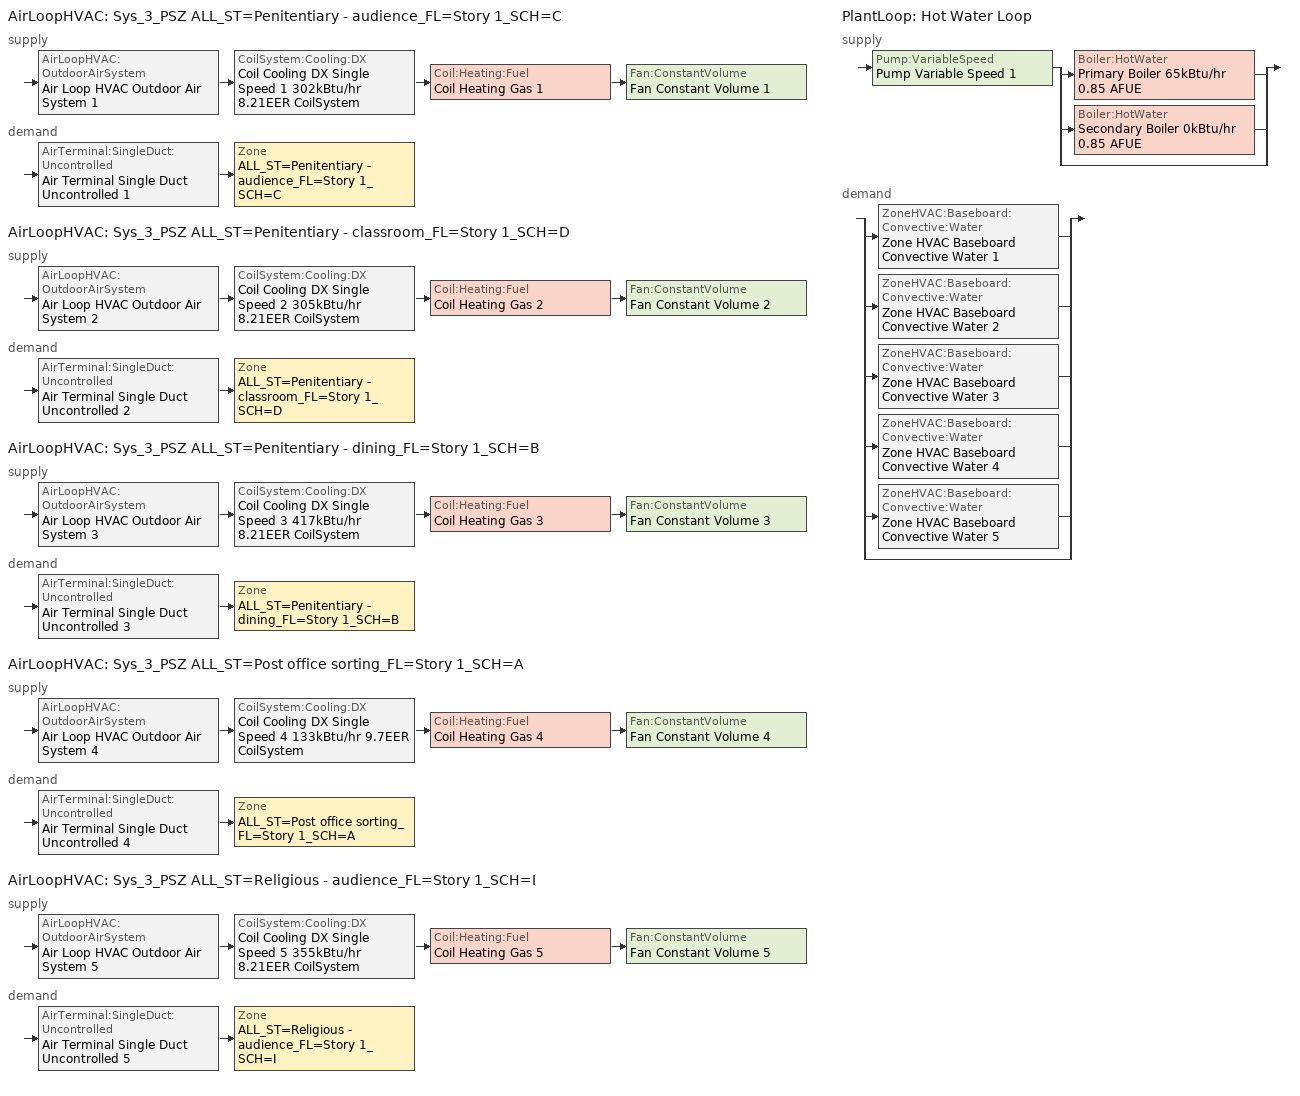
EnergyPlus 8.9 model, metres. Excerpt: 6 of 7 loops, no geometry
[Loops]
AirLoopHVAC 'Sys_3_PSZ ALL_ST=Penitentiary - audience_FL=Story 1_SCH=C'
 supply: AirLoopHVAC:OutdoorAirSystem 'Air Loop HVAC Outdoor Air System 1' > CoilSystem:Cooling:DX 'Coil Cooling DX Single Speed 1 302kBtu/hr 8.21EER CoilSystem' > Coil:Heating:Fuel 'Coil Heating Gas 1' > Fan:ConstantVolume 'Fan Constant Volume 1'
 demand: AirTerminal:SingleDuct:Uncontrolled 'Air Terminal Single Duct Uncontrolled 1' > Zone 'ALL_ST=Penitentiary - audience_FL=Story 1_SCH=C'
AirLoopHVAC 'Sys_3_PSZ ALL_ST=Penitentiary - classroom_FL=Story 1_SCH=D'
 supply: AirLoopHVAC:OutdoorAirSystem 'Air Loop HVAC Outdoor Air System 2' > CoilSystem:Cooling:DX 'Coil Cooling DX Single Speed 2 305kBtu/hr 8.21EER CoilSystem' > Coil:Heating:Fuel 'Coil Heating Gas 2' > Fan:ConstantVolume 'Fan Constant Volume 2'
 demand: AirTerminal:SingleDuct:Uncontrolled 'Air Terminal Single Duct Uncontrolled 2' > Zone 'ALL_ST=Penitentiary - classroom_FL=Story 1_SCH=D'
AirLoopHVAC 'Sys_3_PSZ ALL_ST=Penitentiary - dining_FL=Story 1_SCH=B'
 supply: AirLoopHVAC:OutdoorAirSystem 'Air Loop HVAC Outdoor Air System 3' > CoilSystem:Cooling:DX 'Coil Cooling DX Single Speed 3 417kBtu/hr 8.21EER CoilSystem' > Coil:Heating:Fuel 'Coil Heating Gas 3' > Fan:ConstantVolume 'Fan Constant Volume 3'
 demand: AirTerminal:SingleDuct:Uncontrolled 'Air Terminal Single Duct Uncontrolled 3' > Zone 'ALL_ST=Penitentiary - dining_FL=Story 1_SCH=B'
AirLoopHVAC 'Sys_3_PSZ ALL_ST=Post office sorting_FL=Story 1_SCH=A'
 supply: AirLoopHVAC:OutdoorAirSystem 'Air Loop HVAC Outdoor Air System 4' > CoilSystem:Cooling:DX 'Coil Cooling DX Single Speed 4 133kBtu/hr 9.7EER CoilSystem' > Coil:Heating:Fuel 'Coil Heating Gas 4' > Fan:ConstantVolume 'Fan Constant Volume 4'
 demand: AirTerminal:SingleDuct:Uncontrolled 'Air Terminal Single Duct Uncontrolled 4' > Zone 'ALL_ST=Post office sorting_FL=Story 1_SCH=A'
AirLoopHVAC 'Sys_3_PSZ ALL_ST=Religious - audience_FL=Story 1_SCH=I'
 supply: AirLoopHVAC:OutdoorAirSystem 'Air Loop HVAC Outdoor Air System 5' > CoilSystem:Cooling:DX 'Coil Cooling DX Single Speed 5 355kBtu/hr 8.21EER CoilSystem' > Coil:Heating:Fuel 'Coil Heating Gas 5' > Fan:ConstantVolume 'Fan Constant Volume 5'
 demand: AirTerminal:SingleDuct:Uncontrolled 'Air Terminal Single Duct Uncontrolled 5' > Zone 'ALL_ST=Religious - audience_FL=Story 1_SCH=I'
PlantLoop 'Hot Water Loop'
 supply: Pump:VariableSpeed 'Pump Variable Speed 1' > split
  | Boiler:HotWater 'Primary Boiler 65kBtu/hr 0.85 AFUE'
  | Boiler:HotWater 'Secondary Boiler 0kBtu/hr 0.85 AFUE'
  | bypass
 demand: split
  | ZoneHVAC:Baseboard:Convective:Water 'Zone HVAC Baseboard Convective Water 1'
  | ZoneHVAC:Baseboard:Convective:Water 'Zone HVAC Baseboard Convective Water 2'
  | ZoneHVAC:Baseboard:Convective:Water 'Zone HVAC Baseboard Convective Water 3'
  | ZoneHVAC:Baseboard:Convective:Water 'Zone HVAC Baseboard Convective Water 4'
  | ZoneHVAC:Baseboard:Convective:Water 'Zone HVAC Baseboard Convective Water 5'
  | bypass
[ZoneControl:Thermostat] Control Object Type 1=ThermostatSetpoint:DualSetpoint
Name | Zone or ZoneList | Control Type Schedule | Control Name 1
ALL_ST=Penitentiary - audience_FL=Story 1_SCH=C Thermostat | ALL_ST=Penitentiary - audience_FL=Story 1_SCH=C | ALL_ST=Penitentiary - audience_FL=Story 1_SCH=C Thermostat Schedule | Space Function Penitentiary - audience Thermostat 3
ALL_ST=Penitentiary - classroom_FL=Story 1_SCH=D Thermostat | ALL_ST=Penitentiary - classroom_FL=Story 1_SCH=D | ALL_ST=Penitentiary - classroom_FL=Story 1_SCH=D Thermostat Schedule | Space Function Penitentiary - classroom Thermostat 3
ALL_ST=Penitentiary - dining_FL=Story 1_SCH=B Thermostat | ALL_ST=Penitentiary - dining_FL=Story 1_SCH=B | ALL_ST=Penitentiary - dining_FL=Story 1_SCH=B Thermostat Schedule | Space Function Penitentiary - dining Thermostat 3
ALL_ST=Post office sorting_FL=Story 1_SCH=A Thermostat | ALL_ST=Post office sorting_FL=Story 1_SCH=A | ALL_ST=Post office sorting_FL=Story 1_SCH=A Thermostat Schedule | Space Function Post office sorting Thermostat 3
ALL_ST=Religious - audience_FL=Story 1_SCH=I Thermostat | ALL_ST=Religious - audience_FL=Story 1_SCH=I | ALL_ST=Religious - audience_FL=Story 1_SCH=I Thermostat Schedule | Space Function Religious - audience Thermostat 3
[ThermostatSetpoint:DualSetpoint]
Name | Heating Setpoint Temperature Schedule | Cooling Setpoint Temperature Schedule
Space Function Penitentiary - audience Thermostat 3 | NECB-C-Thermostat Setpoint-Heating | NECB-C-Thermostat Setpoint-Cooling
Space Function Penitentiary - classroom Thermostat 3 | NECB-D-Thermostat Setpoint-Heating | NECB-D-Thermostat Setpoint-Cooling
Space Function Penitentiary - dining Thermostat 3 | NECB-B-Thermostat Setpoint-Heating | NECB-B-Thermostat Setpoint-Cooling
Space Function Post office sorting Thermostat 3 | NECB-A-Thermostat Setpoint-Heating | NECB-A-Thermostat Setpoint-Cooling
Space Function Religious - audience Thermostat 3 | NECB-I-Thermostat Setpoint-Heating | NECB-I-Thermostat Setpoint-Cooling
[AirTerminal:SingleDuct:Uncontrolled] Availability Schedule=Always On Discrete; Maximum Air Flow Rate {m3/s}=AutoSize
Air Terminal Single Duct Uncontrolled 1; Air Terminal Single Duct Uncontrolled 2; Air Terminal Single Duct Uncontrolled 3; Air Terminal Single Duct Uncontrolled 4; Air Terminal Single Duct Uncontrolled 5
[ZoneHVAC:Baseboard:Convective:Water] Availability Schedule=Always On Discrete; Heating Design Capacity Method=HeatingDesignCapacity; Heating Design Capacity {W}=Autosize; Heating Design Capacity Per Floor Area {W/m2}=0; Fraction of Autosized Heating Design Capacity=0.8; U-Factor Times Area Value {W/K}=Autosize; Maximum Water Flow Rate {m3/s}=Autosize; Convergence Tolerance=0.001
Zone HVAC Baseboard Convective Water 1; Zone HVAC Baseboard Convective Water 2; Zone HVAC Baseboard Convective Water 3; Zone HVAC Baseboard Convective Water 4; Zone HVAC Baseboard Convective Water 5
[Zone equipment]
ALL_ST=Penitentiary - audience_FL=Story 1_SCH=C: Air Terminal Single Duct Uncontrolled 1, Zone HVAC Baseboard Convective Water 1
ALL_ST=Penitentiary - classroom_FL=Story 1_SCH=D: Air Terminal Single Duct Uncontrolled 2, Zone HVAC Baseboard Convective Water 2
ALL_ST=Penitentiary - dining_FL=Story 1_SCH=B: Air Terminal Single Duct Uncontrolled 3, Zone HVAC Baseboard Convective Water 3
ALL_ST=Post office sorting_FL=Story 1_SCH=A: Air Terminal Single Duct Uncontrolled 4, Zone HVAC Baseboard Convective Water 4
ALL_ST=Religious - audience_FL=Story 1_SCH=I: Air Terminal Single Duct Uncontrolled 5, Zone HVAC Baseboard Convective Water 5
[Sizing:Zone] Zone Cooling Design Supply Air Temperature Input Method=SupplyAirTemperature; Zone Cooling Design Supply Air Temperature {C}=13; Zone Cooling Design Supply Air Temperature Difference {deltaC}=11.11; Zone Heating Design Supply Air Temperature Input Method=SupplyAirTemperature; Zone Heating Design Supply Air Temperature {C}=43; Zone Heating Design Supply Air Temperature Difference {deltaC}=11.11; Zone Cooling Design Supply Air Humidity Ratio {kgWater/kgDryAir}=0.0085; Zone Heating Design Supply Air Humidity Ratio {kgWater/kgDryAir}=0.008; Zone Heating Sizing Factor=1.3; Zone Cooling Sizing Factor=1.1; Cooling Design Air Flow Method=DesignDay; Cooling Design Air Flow Rate {m3/s}=0; Cooling Minimum Air Flow per Zone Floor Area {m3/s-m2}=0.000762; Cooling Minimum Air Flow {m3/s}=0; Cooling Minimum Air Flow Fraction=0; Heating Design Air Flow Method=DesignDay; Heating Design Air Flow Rate {m3/s}=0; Heating Maximum Air Flow per Zone Floor Area {m3/s-m2}=0.002032; Heating Maximum Air Flow {m3/s}=0.141576; Heating Maximum Air Flow Fraction=0.3; Account for Dedicated Outdoor Air System=No
Name | Design Specification Outdoor Air Object | Design Specification Zone Air Distribution Object
ALL_ST=Penitentiary - audience_FL=Story 1_SCH=C | Space Function Penitentiary - audience Ventilation | ALL_ST=Penitentiary - audience_FL=Story 1_SCH=C Design Spec Zone Air Dist
ALL_ST=Penitentiary - classroom_FL=Story 1_SCH=D | Space Function Penitentiary - classroom Ventilation | ALL_ST=Penitentiary - classroom_FL=Story 1_SCH=D Design Spec Zone Air Dist
ALL_ST=Penitentiary - dining_FL=Story 1_SCH=B | Space Function Penitentiary - dining Ventilation | ALL_ST=Penitentiary - dining_FL=Story 1_SCH=B Design Spec Zone Air Dist
ALL_ST=Post office sorting_FL=Story 1_SCH=A | Space Function Post office sorting Ventilation | ALL_ST=Post office sorting_FL=Story 1_SCH=A Design Spec Zone Air Dist
ALL_ST=Religious - audience_FL=Story 1_SCH=I | Space Function Religious - audience Ventilation | ALL_ST=Religious - audience_FL=Story 1_SCH=I Design Spec Zone Air Dist
[DesignSpecification:ZoneAirDistribution] Zone Air Distribution Effectiveness in Cooling Mode=1; Zone Air Distribution Effectiveness in Heating Mode=1
ALL_ST=Penitentiary - audience_FL=Story 1_SCH=C Design Spec Zone Air Dist; ALL_ST=Penitentiary - classroom_FL=Story 1_SCH=D Design Spec Zone Air Dist; ALL_ST=Penitentiary - dining_FL=Story 1_SCH=B Design Spec Zone Air Dist; ALL_ST=Post office sorting_FL=Story 1_SCH=A Design Spec Zone Air Dist; ALL_ST=Religious - audience_FL=Story 1_SCH=I Design Spec Zone Air Dist
[Controller:MechanicalVentilation] Demand Controlled Ventilation=No; System Outdoor Air Method=ZoneSum
Name | Availability Schedule | Zone Name 1 | Design Specification Outdoor Air Object Name 1 | Design Specification Zone Air Distribution Object Name 1
Controller Mechanical Ventilation 1 | Sys_3_PSZ ALL_ST=Penitentiary - audience_FL=Story 1_SCH=C Occ Sch | ALL_ST=Penitentiary - audience_FL=Story 1_SCH=C | Space Function Penitentiary - audience Ventilation | ALL_ST=Penitentiary - audience_FL=Story 1_SCH=C Design Spec Zone Air Dist
Controller Mechanical Ventilation 2 | Sys_3_PSZ ALL_ST=Penitentiary - classroom_FL=Story 1_SCH=D Occ Sch | ALL_ST=Penitentiary - classroom_FL=Story 1_SCH=D | Space Function Penitentiary - classroom Ventilation | ALL_ST=Penitentiary - classroom_FL=Story 1_SCH=D Design Spec Zone Air Dist
Controller Mechanical Ventilation 3 | Sys_3_PSZ ALL_ST=Penitentiary - dining_FL=Story 1_SCH=B Occ Sch | ALL_ST=Penitentiary - dining_FL=Story 1_SCH=B | Space Function Penitentiary - dining Ventilation | ALL_ST=Penitentiary - dining_FL=Story 1_SCH=B Design Spec Zone Air Dist
Controller Mechanical Ventilation 4 | Sys_3_PSZ ALL_ST=Post office sorting_FL=Story 1_SCH=A Occ Sch | ALL_ST=Post office sorting_FL=Story 1_SCH=A | Space Function Post office sorting Ventilation | ALL_ST=Post office sorting_FL=Story 1_SCH=A Design Spec Zone Air Dist
Controller Mechanical Ventilation 5 | Sys_3_PSZ ALL_ST=Religious - audience_FL=Story 1_SCH=I Occ Sch | ALL_ST=Religious - audience_FL=Story 1_SCH=I | Space Function Religious - audience Ventilation | ALL_ST=Religious - audience_FL=Story 1_SCH=I Design Spec Zone Air Dist
[DesignSpecification:OutdoorAir] Outdoor Air Method=Sum; Outdoor Air Flow per Person {m3/s-person}=0; Outdoor Air Flow per Zone {m3/s}=0; Outdoor Air Flow Air Changes per Hour {1/hr}=0
Name | Outdoor Air Flow per Zone Floor Area {m3/s-m2}
Space Function Penitentiary - audience Ventilation | 0.0020828
Space Function Penitentiary - classroom Ventilation | 0.00278384
Space Function Penitentiary - dining Ventilation | 0.0035814
Space Function Post office sorting Ventilation | 0.00087884
Space Function Religious - audience Ventilation | 0.0033528
[AirLoopHVAC] Design Supply Air Flow Rate {m3/s}=AutoSize
Sys_3_PSZ ALL_ST=Penitentiary - audience_FL=Story 1_SCH=C; Sys_3_PSZ ALL_ST=Penitentiary - classroom_FL=Story 1_SCH=D; Sys_3_PSZ ALL_ST=Penitentiary - dining_FL=Story 1_SCH=B; Sys_3_PSZ ALL_ST=Post office sorting_FL=Story 1_SCH=A; Sys_3_PSZ ALL_ST=Religious - audience_FL=Story 1_SCH=I
[Sizing:System] Type of Load to Size On=Sensible; Design Outdoor Air Flow Rate {m3/s}=Autosize; Central Heating Maximum System Air Flow Ratio=1; Preheat Design Temperature {C}=7; Preheat Design Humidity Ratio {kgWater/kgDryAir}=0.008; Precool Design Temperature {C}=13; Precool Design Humidity Ratio {kgWater/kgDryAir}=0.008; Central Cooling Design Supply Air Temperature {C}=13; Central Heating Design Supply Air Temperature {C}=43; Type of Zone Sum to Use=NonCoincident; 100% Outdoor Air in Cooling=No; 100% Outdoor Air in Heating=No; Central Cooling Design Supply Air Humidity Ratio {kgWater/kgDryAir}=0.0085; Central Heating Design Supply Air Humidity Ratio {kgWater/kgDryAir}=0.008; Cooling Supply Air Flow Rate Method=DesignDay; Cooling Supply Air Flow Rate {m3/s}=0; Cooling Supply Air Flow Rate Per Floor Area {m3/s-m2}=0.00996765; Cooling Fraction of Autosized Cooling Supply Air Flow Rate=1; Cooling Supply Air Flow Rate Per Unit Cooling Capacity {m3/s-W}=3.94755e-05; Heating Supply Air Flow Rate Method=DesignDay; Heating Supply Air Flow Rate {m3/s}=0; Heating Supply Air Flow Rate Per Floor Area {m3/s-m2}=0.00996765; Heating Fraction of Autosized Heating Supply Air Flow Rate=1; Heating Fraction of Autosized Cooling Supply Air Flow Rate=1; Heating Supply Air Flow Rate Per Unit Heating Capacity {m3/s-W}=3.15882e-05; System Outdoor Air Method=ZoneSum; Zone Maximum Outdoor Air Fraction=1; Cooling Design Capacity Method=CoolingDesignCapacity; Cooling Design Capacity {W}=Autosize; Cooling Design Capacity Per Floor Area {W/m2}=234.7; Fraction of Autosized Cooling Design Capacity=1; Heating Design Capacity Method=HeatingDesignCapacity; Heating Design Capacity {W}=Autosize; Heating Design Capacity Per Floor Area {W/m2}=157; Fraction of Autosized Heating Design Capacity=1; Central Cooling Capacity Control Method=OnOff
Sys_3_PSZ ALL_ST=Penitentiary - audience_FL=Story 1_SCH=C; Sys_3_PSZ ALL_ST=Penitentiary - classroom_FL=Story 1_SCH=D; Sys_3_PSZ ALL_ST=Penitentiary - dining_FL=Story 1_SCH=B; Sys_3_PSZ ALL_ST=Post office sorting_FL=Story 1_SCH=A; Sys_3_PSZ ALL_ST=Religious - audience_FL=Story 1_SCH=I
[Controller:OutdoorAir] Minimum Outdoor Air Flow Rate {m3/s}=Autosize; Maximum Outdoor Air Flow Rate {m3/s}=Autosize; Economizer Control Type=DifferentialEnthalpy; Economizer Control Action Type=ModulateFlow; Lockout Type=NoLockout; Minimum Limit Type=FixedMinimum; High Humidity Control=No; Control High Indoor Humidity Based on Outdoor Humidity Ratio=Yes
Name | Minimum Outdoor Air Schedule | Mechanical Ventilation Controller | Heat Recovery Bypass Control Type
Controller Outdoor Air 1 | Sys_3_PSZ ALL_ST=Penitentiary - audience_FL=Story 1_SCH=C Occ Sch | Controller Mechanical Ventilation 1 | BypassWhenOAFlowGreaterThanMinimum
Controller Outdoor Air 2 | Sys_3_PSZ ALL_ST=Penitentiary - classroom_FL=Story 1_SCH=D Occ Sch | Controller Mechanical Ventilation 2 | BypassWhenOAFlowGreaterThanMinimum
Controller Outdoor Air 3 | Sys_3_PSZ ALL_ST=Penitentiary - dining_FL=Story 1_SCH=B Occ Sch | Controller Mechanical Ventilation 3 | BypassWhenOAFlowGreaterThanMinimum
Controller Outdoor Air 4 | Sys_3_PSZ ALL_ST=Post office sorting_FL=Story 1_SCH=A Occ Sch | Controller Mechanical Ventilation 4 | BypassWhenWithinEconomizerLimits
Controller Outdoor Air 5 | Sys_3_PSZ ALL_ST=Religious - audience_FL=Story 1_SCH=I Occ Sch | Controller Mechanical Ventilation 5 | BypassWhenOAFlowGreaterThanMinimum
[HeatExchanger:AirToAir:SensibleAndLatent] Availability Schedule=Always On Discrete; Nominal Supply Air Flow Rate {m3/s}=Autosize; Sensible Effectiveness at 100% Heating Air Flow=0.5; Latent Effectiveness at 100% Heating Air Flow=0.5; Sensible Effectiveness at 75% Heating Air Flow=0.5; Latent Effectiveness at 75% Heating Air Flow=0.5; Sensible Effectiveness at 100% Cooling Air Flow=0.5; Latent Effectiveness at 100% Cooling Air Flow=0.5; Sensible Effectiveness at 75% Cooling Air Flow=0.5; Latent Effectiveness at 75% Cooling Air Flow=0.5; Supply Air Outlet Temperature Control=Yes; Heat Exchanger Type=Rotary; Frost Control Type=ExhaustOnly; Threshold Temperature {C}=-23.3; Initial Defrost Time Fraction=0.167; Rate of Defrost Time Fraction Increase {1/K}=1.44; Economizer Lockout=Yes
Name | Nominal Electric Power {W}
Sys_3_PSZ ALL_ST=Penitentiary - audience_FL=Story 1_SCH=C ERV | 3786.02
Sys_3_PSZ ALL_ST=Penitentiary - classroom_FL=Story 1_SCH=D ERV | 3795.13
Sys_3_PSZ ALL_ST=Penitentiary - dining_FL=Story 1_SCH=B ERV | 4868.1
Sys_3_PSZ ALL_ST=Religious - audience_FL=Story 1_SCH=I ERV | 4560.56
[SetpointManager:OutdoorAirPretreat] Control Variable=Temperature; Minimum Setpoint Temperature {C}=-99; Maximum Setpoint Temperature {C}=99; Minimum Setpoint Humidity Ratio {kgWater/kgDryAir}=1e-05; Maximum Setpoint Humidity Ratio {kgWater/kgDryAir}=1
Setpoint Manager Outdoor Air Pretreat 1; Setpoint Manager Outdoor Air Pretreat 2; Setpoint Manager Outdoor Air Pretreat 3; Setpoint Manager Outdoor Air Pretreat 4
[SetpointManager:MixedAir] Control Variable=Temperature
Node 28 OS Default SPM; Node 27 OS Default SPM; Node 26 OS Default SPM; Node 40 OS Default SPM; Node 39 OS Default SPM; Node 38 OS Default SPM; Node 53 OS Default SPM; Node 52 OS Default SPM; Node 51 OS Default SPM; Node 66 OS Default SPM; Node 65 OS Default SPM; Node 64 OS Default SPM; Node 79 OS Default SPM; Node 78 OS Default SPM; Node 77 OS Default SPM
[CoilSystem:Cooling:DX] Availability Schedule=Always On Discrete
Name | Cooling Coil
Coil Cooling DX Single Speed 1 302kBtu/hr 8.21EER CoilSystem | Coil Cooling DX Single Speed 1 302kBtu/hr 8.21EER
Coil Cooling DX Single Speed 2 305kBtu/hr 8.21EER CoilSystem | Coil Cooling DX Single Speed 2 305kBtu/hr 8.21EER
Coil Cooling DX Single Speed 3 417kBtu/hr 8.21EER CoilSystem | Coil Cooling DX Single Speed 3 417kBtu/hr 8.21EER
Coil Cooling DX Single Speed 4 133kBtu/hr 9.7EER CoilSystem | Coil Cooling DX Single Speed 4 133kBtu/hr 9.7EER
Coil Cooling DX Single Speed 5 355kBtu/hr 8.21EER CoilSystem | Coil Cooling DX Single Speed 5 355kBtu/hr 8.21EER
[Coil:Cooling:DX:SingleSpeed] Availability Schedule=Always On Discrete; Gross Rated Total Cooling Capacity {W}=Autosize; Gross Rated Sensible Heat Ratio=Autosize; Rated Air Flow Rate {m3/s}=Autosize; Rated Evaporator Fan Power Per Volume Flow Rate {W/(m3/s)}=773.3; Total Cooling Capacity Function of Temperature Curve=DXCOOL-NECB2011-REF-CAPFT; Total Cooling Capacity Function of Flow Fraction Curve=DXCOOL-NECB2011-REF-CAPFFLOW; Energy Input Ratio Function of Temperature Curve=DXCOOL-NECB2011-REF-COOLEIRFT; Energy Input Ratio Function of Flow Fraction Curve=DXCOOL-NECB2011-REF-COOLEIRFFLOW; Part Load Fraction Correlation Curve=DXCOOL-NECB2011-REF-COOLPLFFPLR; Condenser Type=AirCooled; Evaporative Condenser Effectiveness=0; Evaporative Condenser Air Flow Rate {m3/s}=Autosize; Evaporative Condenser Pump Rated Power Consumption {W}=Autosize; Crankcase Heater Capacity {W}=0; Maximum Outdoor Dry-Bulb Temperature for Crankcase Heater Operation {C}=0; Basin Heater Capacity {W/K}=0; Basin Heater Setpoint Temperature {C}=10
Name | Gross Rated Cooling COP {W/W}
Coil Cooling DX Single Speed 1 302kBtu/hr 8.21EER | 2.96939
Coil Cooling DX Single Speed 2 305kBtu/hr 8.21EER | 2.97138
Coil Cooling DX Single Speed 3 417kBtu/hr 8.21EER | 3.0432
Coil Cooling DX Single Speed 4 133kBtu/hr 9.7EER | 3.37954
Coil Cooling DX Single Speed 5 355kBtu/hr 8.21EER | 3.00353
[Coil:Heating:Fuel] Availability Schedule=Always On Discrete; Fuel Type=NaturalGas; Burner Efficiency=0.81; Nominal Capacity {W}=AutoSize; Parasitic Electric Load {W}=0; Part Load Fraction Correlation Curve=FURNACE-EFFPLR-NECB2011; Parasitic Fuel Load {W}=0
Coil Heating Gas 1; Coil Heating Gas 2; Coil Heating Gas 3; Coil Heating Gas 4; Coil Heating Gas 5
[Fan:ConstantVolume] Fan Total Efficiency=0.39975; Pressure Rise {Pa}=640; Maximum Flow Rate {m3/s}=AutoSize; Motor Efficiency=0.615; Motor In Airstream Fraction=1
Name | Availability Schedule
Fan Constant Volume 1 | Sys_3_PSZ ALL_ST=Penitentiary - audience_FL=Story 1_SCH=C Occ Sch
Fan Constant Volume 2 | Sys_3_PSZ ALL_ST=Penitentiary - classroom_FL=Story 1_SCH=D Occ Sch
Fan Constant Volume 3 | Sys_3_PSZ ALL_ST=Penitentiary - dining_FL=Story 1_SCH=B Occ Sch
Fan Constant Volume 4 | Sys_3_PSZ ALL_ST=Post office sorting_FL=Story 1_SCH=A Occ Sch
Fan Constant Volume 5 | Sys_3_PSZ ALL_ST=Religious - audience_FL=Story 1_SCH=I Occ Sch
[SetpointManager:SingleZone:Reheat] Control Variable=Temperature; Minimum Supply Air Temperature {C}=13; Maximum Supply Air Temperature {C}=43
Name | Control Zone
Setpoint Manager Single Zone Reheat 1 | ALL_ST=Penitentiary - audience_FL=Story 1_SCH=C
Setpoint Manager Single Zone Reheat 2 | ALL_ST=Penitentiary - classroom_FL=Story 1_SCH=D
Setpoint Manager Single Zone Reheat 3 | ALL_ST=Penitentiary - dining_FL=Story 1_SCH=B
Setpoint Manager Single Zone Reheat 4 | ALL_ST=Post office sorting_FL=Story 1_SCH=A
Setpoint Manager Single Zone Reheat 5 | ALL_ST=Religious - audience_FL=Story 1_SCH=I
[PlantLoop]
Hot Water Loop: Fluid Type=Water; Plant Equipment Operation Scheme=Hot Water Loop Operation Schemes; Maximum Loop Temperature {C}=100; Minimum Loop Temperature {C}=0; Maximum Loop Flow Rate {m3/s}=Autosize; Minimum Loop Flow Rate {m3/s}=0; Plant Loop Volume {m3}=Autocalculate; Load Distribution Scheme=Optimal; Plant Loop Demand Calculation Scheme=SingleSetpoint
[Sizing:Plant]
Hot Water Loop: Loop Type=Heating; Design Loop Exit Temperature {C}=82; Loop Design Temperature Difference {deltaC}=16; Sizing Option=NonCoincident; Zone Timesteps in Averaging Window=1; Coincident Sizing Factor Mode=None
[Pump:VariableSpeed]
Pump Variable Speed 1: Design Maximum Flow Rate {m3/s}=Autosize; Design Pump Head {Pa}=179352; Design Power Consumption {W}=Autosize; Motor Efficiency=0.855; Fraction of Motor Inefficiencies to Fluid Stream=0; Coefficient 1 of the Part Load Performance Curve=0; Coefficient 2 of the Part Load Performance Curve=1; Coefficient 3 of the Part Load Performance Curve=0; Coefficient 4 of the Part Load Performance Curve=0; Design Minimum Flow Rate {m3/s}=0; Pump Control Type=Intermittent; Skin Loss Radiative Fraction=0.5; Design Power Sizing Method=PowerPerFlowPerPressure; Design Electric Power per Unit Flow Rate {W/(m3/s)}=348701.1; Design Shaft Power per Unit Flow Rate per Unit Head=1.28205; Design Minimum Flow Rate Fraction=0
[Boiler:HotWater] Fuel Type=NaturalGas; Nominal Thermal Efficiency=0.85; Design Water Outlet Temperature {C}=82; Design Water Flow Rate {m3/s}=Autosize; Minimum Part Load Ratio=0; Maximum Part Load Ratio=1; Optimum Part Load Ratio=1; Water Outlet Upper Temperature Limit {C}=99; Boiler Flow Mode=ConstantFlow; Parasitic Electric Load {W}=0; Sizing Factor=1
Name | Nominal Capacity {W}
Primary Boiler 65kBtu/hr 0.85 AFUE | 18920.3
Secondary Boiler 0kBtu/hr 0.85 AFUE | 0.001
[SetpointManager:OutdoorAirReset]
Setpoint Manager Outdoor Air Reset 1: Control Variable=Temperature; Setpoint at Outdoor Low Temperature {C}=82; Outdoor Low Temperature {C}=-16; Setpoint at Outdoor High Temperature {C}=60; Outdoor High Temperature {C}=0
[PlantEquipmentOperationSchemes]
Hot Water Loop Operation Schemes: Control Scheme Object Type 1=PlantEquipmentOperation:HeatingLoad; Control Scheme Name 1=Hot Water Loop Heating Operation Scheme; Control Scheme Schedule Name 1=Always On Discrete
[PlantEquipmentOperation:HeatingLoad]
Hot Water Loop Heating Operation Scheme: Load Range Lower Limit 1 {W}=0; Load Range Upper Limit 1 {W}=1000000000; Range Equipment List Name 1=Hot Water Loop Heating Equipment List
[PlantEquipmentList]
Hot Water Loop Heating Equipment List: Boiler:HotWater, Primary Boiler 65kBtu/hr 0.85 AFUE, Boiler:HotWater, Secondary Boiler 0kBtu/hr 0.85 AFUE
[Schedule:Compact]
ALL_ST=Penitentiary - audience_FL=Story 1_SCH=C Thermostat Schedule; ALL_ST=Penitentiary - classroom_FL=Story 1_SCH=D Thermostat Schedule; ALL_ST=Penitentiary - dining_FL=Story 1_SCH=B Thermostat Schedule; ALL_ST=Post office sorting_FL=Story 1_SCH=A Thermostat Schedule; ALL_ST=Religious - audience_FL=Story 1_SCH=I Thermostat Schedule: Through: 12/31, For: AllDays, Until: 24:00, 4
[Schedule:Day:Interval]
NECB-C-Thermostat Setpoint-Heating Sun|Hol Day: No, 09:00, 18, 10:00, 20, 19:00, 22, 24:00, 18
NECB-C-Thermostat Setpoint-Heating Default|Wkdy Day; NECB-C-Thermostat Setpoint-Heating Sat Day; NECB-C-Thermostat Setpoint-Heating Default: No, 07:00, 18, 08:00, 20, 21:00, 22, 24:00, 18
NECB-C-Thermostat Setpoint-Cooling Sun|Hol Day: No, 09:00, 35, 19:00, 24, 24:00, 35
NECB-C-Thermostat Setpoint-Cooling Default|Wkdy Day; NECB-C-Thermostat Setpoint-Cooling Sat Day; NECB-C-Thermostat Setpoint-Cooling Default: No, 07:00, 35, 21:00, 24, 24:00, 35
Sys_3_PSZ ALL_ST=Penitentiary - audience_FL=Story 1_SCH=C Occ Sch Sunday: No, 11:00, 0, 19:00, 1, 24:00, 0
Sys_3_PSZ ALL_ST=Penitentiary - audience_FL=Story 1_SCH=C Occ Sch Monday; Sys_3_PSZ ALL_ST=Penitentiary - audience_FL=Story 1_SCH=C Occ Sch Tuesday; Sys_3_PSZ ALL_ST=Penitentiary - audience_FL=Story 1_SCH=C Occ Sch Wednesday; Sys_3_PSZ ALL_ST=Penitentiary - audience_FL=Story 1_SCH=C Occ Sch Thursday; Sys_3_PSZ ALL_ST=Penitentiary - audience_FL=Story 1_SCH=C Occ Sch Friday; Sys_3_PSZ ALL_ST=Penitentiary - audience_FL=Story 1_SCH=C Occ Sch Saturday: No, 09:00, 0, 21:00, 1, 24:00, 0
Sys_3_PSZ ALL_ST=Penitentiary - audience_FL=Story 1_SCH=C Occ Sch Default; Sys_3_PSZ ALL_ST=Penitentiary - audience_FL=Story 1_SCH=C Occ Sch Summer Design Day; Sys_3_PSZ ALL_ST=Penitentiary - audience_FL=Story 1_SCH=C Occ Sch Winter Design Day; Sys_3_PSZ ALL_ST=Penitentiary - classroom_FL=Story 1_SCH=D Occ Sch Default; Sys_3_PSZ ALL_ST=Penitentiary - classroom_FL=Story 1_SCH=D Occ Sch Summer Design Day; Sys_3_PSZ ALL_ST=Penitentiary - classroom_FL=Story 1_SCH=D Occ Sch Winter Design Day; Sys_3_PSZ ALL_ST=Penitentiary - dining_FL=Story 1_SCH=B Occ Sch Default; Sys_3_PSZ ALL_ST=Penitentiary - dining_FL=Story 1_SCH=B Occ Sch Summer Design Day; Sys_3_PSZ ALL_ST=Penitentiary - dining_FL=Story 1_SCH=B Occ Sch Winter Design Day; Sys_3_PSZ ALL_ST=Post office sorting_FL=Story 1_SCH=A Occ Sch Default; Sys_3_PSZ ALL_ST=Post office sorting_FL=Story 1_SCH=A Occ Sch Summer Design Day; Sys_3_PSZ ALL_ST=Post office sorting_FL=Story 1_SCH=A Occ Sch Winter Design Day; Sys_3_PSZ ALL_ST=Religious - audience_FL=Story 1_SCH=I Occ Sch Default; Sys_3_PSZ ALL_ST=Religious - audience_FL=Story 1_SCH=I Occ Sch Summer Design Day; Sys_3_PSZ ALL_ST=Religious - audience_FL=Story 1_SCH=I Occ Sch Winter Design Day: No, 24:00, 1
NECB-D-Thermostat Setpoint-Heating Sun|Hol Day; NECB-D-Thermostat Setpoint-Heating Sat Day; NECB-A-Thermostat Setpoint-Heating Sun|Hol Day; NECB-A-Thermostat Setpoint-Heating Sat Day: No, 24:00, 18
NECB-D-Thermostat Setpoint-Heating Default|Wkdy Day; NECB-D-Thermostat Setpoint-Heating Default: No, 07:00, 18, 08:00, 20, 23:00, 22, 24:00, 18
NECB-D-Thermostat Setpoint-Cooling Sun|Hol Day; NECB-D-Thermostat Setpoint-Cooling Sat Day; NECB-A-Thermostat Setpoint-Cooling Sun|Hol Day; NECB-A-Thermostat Setpoint-Cooling Sat Day: No, 24:00, 35
NECB-D-Thermostat Setpoint-Cooling Default|Wkdy Day; NECB-D-Thermostat Setpoint-Cooling Default: No, 07:00, 35, 23:00, 24, 24:00, 35
Sys_3_PSZ ALL_ST=Penitentiary - classroom_FL=Story 1_SCH=D Occ Sch Sunday; Sys_3_PSZ ALL_ST=Penitentiary - classroom_FL=Story 1_SCH=D Occ Sch Saturday; Sys_3_PSZ ALL_ST=Post office sorting_FL=Story 1_SCH=A Occ Sch Sunday; Sys_3_PSZ ALL_ST=Post office sorting_FL=Story 1_SCH=A Occ Sch Saturday: No, 24:00, 0
Sys_3_PSZ ALL_ST=Penitentiary - classroom_FL=Story 1_SCH=D Occ Sch Monday; Sys_3_PSZ ALL_ST=Penitentiary - classroom_FL=Story 1_SCH=D Occ Sch Tuesday; Sys_3_PSZ ALL_ST=Penitentiary - classroom_FL=Story 1_SCH=D Occ Sch Wednesday; Sys_3_PSZ ALL_ST=Penitentiary - classroom_FL=Story 1_SCH=D Occ Sch Thursday; Sys_3_PSZ ALL_ST=Penitentiary - classroom_FL=Story 1_SCH=D Occ Sch Friday: No, 09:00, 0, 18:00, 1, 19:00, 0, 22:00, 1, 24:00, 0
NECB-B-Thermostat Setpoint-Heating Sun|Hol Day: No, 01:00, 18, 02:00, 22, 09:00, 18, 10:00, 20, 23:00, 22, 24:00, 18
NECB-B-Thermostat Setpoint-Heating Default|Wkdy Day; NECB-B-Thermostat Setpoint-Heating Sat Day; NECB-B-Thermostat Setpoint-Heating Default: No, 02:00, 22, 08:00, 18, 09:00, 20, 24:00, 22
NECB-B-Thermostat Setpoint-Cooling Sun|Hol Day: No, 09:00, 35, 23:00, 24, 24:00, 35
NECB-B-Thermostat Setpoint-Cooling Default|Wkdy Day; NECB-B-Thermostat Setpoint-Cooling Sat Day; NECB-B-Thermostat Setpoint-Cooling Default: No, 01:00, 24, 08:00, 35, 24:00, 24
Sys_3_PSZ ALL_ST=Penitentiary - dining_FL=Story 1_SCH=B Occ Sch Sunday: No, 01:00, 0, 02:00, 1, 11:00, 0, 23:00, 1, 24:00, 0
Sys_3_PSZ ALL_ST=Penitentiary - dining_FL=Story 1_SCH=B Occ Sch Monday; Sys_3_PSZ ALL_ST=Penitentiary - dining_FL=Story 1_SCH=B Occ Sch Tuesday; Sys_3_PSZ ALL_ST=Penitentiary - dining_FL=Story 1_SCH=B Occ Sch Wednesday; Sys_3_PSZ ALL_ST=Penitentiary - dining_FL=Story 1_SCH=B Occ Sch Thursday; Sys_3_PSZ ALL_ST=Penitentiary - dining_FL=Story 1_SCH=B Occ Sch Friday: No, 01:00, 1, 10:00, 0, 24:00, 1
Sys_3_PSZ ALL_ST=Penitentiary - dining_FL=Story 1_SCH=B Occ Sch Saturday: No, 02:00, 1, 10:00, 0, 24:00, 1
NECB-A-Thermostat Setpoint-Heating Default|Wkdy Day; NECB-A-Thermostat Setpoint-Heating Default: No, 06:00, 18, 07:00, 20, 21:00, 22, 24:00, 18
NECB-A-Thermostat Setpoint-Cooling Default|Wkdy Day; NECB-A-Thermostat Setpoint-Cooling Default: No, 06:00, 35, 21:00, 24, 24:00, 35
Sys_3_PSZ ALL_ST=Post office sorting_FL=Story 1_SCH=A Occ Sch Monday; Sys_3_PSZ ALL_ST=Post office sorting_FL=Story 1_SCH=A Occ Sch Tuesday; Sys_3_PSZ ALL_ST=Post office sorting_FL=Story 1_SCH=A Occ Sch Wednesday; Sys_3_PSZ ALL_ST=Post office sorting_FL=Story 1_SCH=A Occ Sch Thursday; Sys_3_PSZ ALL_ST=Post office sorting_FL=Story 1_SCH=A Occ Sch Friday: No, 08:00, 0, 19:00, 1, 24:00, 0
NECB-I-Thermostat Setpoint-Heating Sun|Hol Day: No, 07:00, 18, 08:00, 20, 14:00, 22, 24:00, 18
NECB-I-Thermostat Setpoint-Heating Default|Wkdy Day; NECB-I-Thermostat Setpoint-Heating Default: No, 14:00, 18, 15:00, 20, 24:00, 22
NECB-I-Thermostat Setpoint-Heating Sat Day: No, 10:00, 18, 11:00, 20, 24:00, 22
NECB-I-Thermostat Setpoint-Cooling Sun|Hol Day: No, 07:00, 35, 14:00, 24, 24:00, 35
NECB-I-Thermostat Setpoint-Cooling Default|Wkdy Day; NECB-I-Thermostat Setpoint-Cooling Default: No, 14:00, 35, 24:00, 24
NECB-I-Thermostat Setpoint-Cooling Sat Day: No, 10:00, 35, 24:00, 24
Sys_3_PSZ ALL_ST=Religious - audience_FL=Story 1_SCH=I Occ Sch Sunday: No, 08:00, 0, 14:00, 1, 24:00, 0
Sys_3_PSZ ALL_ST=Religious - audience_FL=Story 1_SCH=I Occ Sch Monday; Sys_3_PSZ ALL_ST=Religious - audience_FL=Story 1_SCH=I Occ Sch Tuesday; Sys_3_PSZ ALL_ST=Religious - audience_FL=Story 1_SCH=I Occ Sch Wednesday; Sys_3_PSZ ALL_ST=Religious - audience_FL=Story 1_SCH=I Occ Sch Thursday; Sys_3_PSZ ALL_ST=Religious - audience_FL=Story 1_SCH=I Occ Sch Friday: No, 18:00, 0, 24:00, 1
Sys_3_PSZ ALL_ST=Religious - audience_FL=Story 1_SCH=I Occ Sch Saturday: No, 13:00, 0, 24:00, 1
[Schedule:Week:Daily]
NECB-C-Thermostat Setpoint-Heating Week Rule - Jan1-Dec31: NECB-C-Thermostat Setpoint-Heating Sun|Hol Day, NECB-C-Thermostat Setpoint-Heating Default|Wkdy Day, NECB-C-Thermostat Setpoint-Heating Default|Wkdy Day, NECB-C-Thermostat Setpoint-Heating Default|Wkdy Day, NECB-C-Thermostat Setpoint-Heating Default|Wkdy Day, NECB-C-Thermostat Setpoint-Heating Default|Wkdy Day, NECB-C-Thermostat Setpoint-Heating Sat Day, NECB-C-Thermostat Setpoint-Heating Default, NECB-C-Thermostat Setpoint-Heating Default, NECB-C-Thermostat Setpoint-Heating Default, NECB-C-Thermostat Setpoint-Heating Default, NECB-C-Thermostat Setpoint-Heating Default
NECB-C-Thermostat Setpoint-Cooling Week Rule - Jan1-Dec31: NECB-C-Thermostat Setpoint-Cooling Sun|Hol Day, NECB-C-Thermostat Setpoint-Cooling Default|Wkdy Day, NECB-C-Thermostat Setpoint-Cooling Default|Wkdy Day, NECB-C-Thermostat Setpoint-Cooling Default|Wkdy Day, NECB-C-Thermostat Setpoint-Cooling Default|Wkdy Day, NECB-C-Thermostat Setpoint-Cooling Default|Wkdy Day, NECB-C-Thermostat Setpoint-Cooling Sat Day, NECB-C-Thermostat Setpoint-Cooling Default, NECB-C-Thermostat Setpoint-Cooling Default, NECB-C-Thermostat Setpoint-Cooling Default, NECB-C-Thermostat Setpoint-Cooling Default, NECB-C-Thermostat Setpoint-Cooling Default
Sys_3_PSZ ALL_ST=Penitentiary - audience_FL=Story 1_SCH=C Occ Sch Week Rule - Jan1-Dec31: Sys_3_PSZ ALL_ST=Penitentiary - audience_FL=Story 1_SCH=C Occ Sch Sunday, Sys_3_PSZ ALL_ST=Penitentiary - audience_FL=Story 1_SCH=C Occ Sch Monday, Sys_3_PSZ ALL_ST=Penitentiary - audience_FL=Story 1_SCH=C Occ Sch Tuesday, Sys_3_PSZ ALL_ST=Penitentiary - audience_FL=Story 1_SCH=C Occ Sch Wednesday, Sys_3_PSZ ALL_ST=Penitentiary - audience_FL=Story 1_SCH=C Occ Sch Thursday, Sys_3_PSZ ALL_ST=Penitentiary - audience_FL=Story 1_SCH=C Occ Sch Friday, Sys_3_PSZ ALL_ST=Penitentiary - audience_FL=Story 1_SCH=C Occ Sch Saturday, Sys_3_PSZ ALL_ST=Penitentiary - audience_FL=Story 1_SCH=C Occ Sch Default, Sys_3_PSZ ALL_ST=Penitentiary - audience_FL=Story 1_SCH=C Occ Sch Summer Design Day, Sys_3_PSZ ALL_ST=Penitentiary - audience_FL=Story 1_SCH=C Occ Sch Winter Design Day, Sys_3_PSZ ALL_ST=Penitentiary - audience_FL=Story 1_SCH=C Occ Sch Default, Sys_3_PSZ ALL_ST=Penitentiary - audience_FL=Story 1_SCH=C Occ Sch Default
NECB-D-Thermostat Setpoint-Heating Week Rule - Jan1-Dec31: NECB-D-Thermostat Setpoint-Heating Sun|Hol Day, NECB-D-Thermostat Setpoint-Heating Default|Wkdy Day, NECB-D-Thermostat Setpoint-Heating Default|Wkdy Day, NECB-D-Thermostat Setpoint-Heating Default|Wkdy Day, NECB-D-Thermostat Setpoint-Heating Default|Wkdy Day, NECB-D-Thermostat Setpoint-Heating Default|Wkdy Day, NECB-D-Thermostat Setpoint-Heating Sat Day, NECB-D-Thermostat Setpoint-Heating Default, NECB-D-Thermostat Setpoint-Heating Default, NECB-D-Thermostat Setpoint-Heating Default, NECB-D-Thermostat Setpoint-Heating Default, NECB-D-Thermostat Setpoint-Heating Default
NECB-D-Thermostat Setpoint-Cooling Week Rule - Jan1-Dec31: NECB-D-Thermostat Setpoint-Cooling Sun|Hol Day, NECB-D-Thermostat Setpoint-Cooling Default|Wkdy Day, NECB-D-Thermostat Setpoint-Cooling Default|Wkdy Day, NECB-D-Thermostat Setpoint-Cooling Default|Wkdy Day, NECB-D-Thermostat Setpoint-Cooling Default|Wkdy Day, NECB-D-Thermostat Setpoint-Cooling Default|Wkdy Day, NECB-D-Thermostat Setpoint-Cooling Sat Day, NECB-D-Thermostat Setpoint-Cooling Default, NECB-D-Thermostat Setpoint-Cooling Default, NECB-D-Thermostat Setpoint-Cooling Default, NECB-D-Thermostat Setpoint-Cooling Default, NECB-D-Thermostat Setpoint-Cooling Default
Sys_3_PSZ ALL_ST=Penitentiary - classroom_FL=Story 1_SCH=D Occ Sch Week Rule - Jan1-Dec31: Sys_3_PSZ ALL_ST=Penitentiary - classroom_FL=Story 1_SCH=D Occ Sch Sunday, Sys_3_PSZ ALL_ST=Penitentiary - classroom_FL=Story 1_SCH=D Occ Sch Monday, Sys_3_PSZ ALL_ST=Penitentiary - classroom_FL=Story 1_SCH=D Occ Sch Tuesday, Sys_3_PSZ ALL_ST=Penitentiary - classroom_FL=Story 1_SCH=D Occ Sch Wednesday, Sys_3_PSZ ALL_ST=Penitentiary - classroom_FL=Story 1_SCH=D Occ Sch Thursday, Sys_3_PSZ ALL_ST=Penitentiary - classroom_FL=Story 1_SCH=D Occ Sch Friday, Sys_3_PSZ ALL_ST=Penitentiary - classroom_FL=Story 1_SCH=D Occ Sch Saturday, Sys_3_PSZ ALL_ST=Penitentiary - classroom_FL=Story 1_SCH=D Occ Sch Default, Sys_3_PSZ ALL_ST=Penitentiary - classroom_FL=Story 1_SCH=D Occ Sch Summer Design Day, Sys_3_PSZ ALL_ST=Penitentiary - classroom_FL=Story 1_SCH=D Occ Sch Winter Design Day, Sys_3_PSZ ALL_ST=Penitentiary - classroom_FL=Story 1_SCH=D Occ Sch Default, Sys_3_PSZ ALL_ST=Penitentiary - classroom_FL=Story 1_SCH=D Occ Sch Default
NECB-B-Thermostat Setpoint-Heating Week Rule - Jan1-Dec31: NECB-B-Thermostat Setpoint-Heating Sun|Hol Day, NECB-B-Thermostat Setpoint-Heating Default|Wkdy Day, NECB-B-Thermostat Setpoint-Heating Default|Wkdy Day, NECB-B-Thermostat Setpoint-Heating Default|Wkdy Day, NECB-B-Thermostat Setpoint-Heating Default|Wkdy Day, NECB-B-Thermostat Setpoint-Heating Default|Wkdy Day, NECB-B-Thermostat Setpoint-Heating Sat Day, NECB-B-Thermostat Setpoint-Heating Default, NECB-B-Thermostat Setpoint-Heating Default, NECB-B-Thermostat Setpoint-Heating Default, NECB-B-Thermostat Setpoint-Heating Default, NECB-B-Thermostat Setpoint-Heating Default
NECB-B-Thermostat Setpoint-Cooling Week Rule - Jan1-Dec31: NECB-B-Thermostat Setpoint-Cooling Sun|Hol Day, NECB-B-Thermostat Setpoint-Cooling Default|Wkdy Day, NECB-B-Thermostat Setpoint-Cooling Default|Wkdy Day, NECB-B-Thermostat Setpoint-Cooling Default|Wkdy Day, NECB-B-Thermostat Setpoint-Cooling Default|Wkdy Day, NECB-B-Thermostat Setpoint-Cooling Default|Wkdy Day, NECB-B-Thermostat Setpoint-Cooling Sat Day, NECB-B-Thermostat Setpoint-Cooling Default, NECB-B-Thermostat Setpoint-Cooling Default, NECB-B-Thermostat Setpoint-Cooling Default, NECB-B-Thermostat Setpoint-Cooling Default, NECB-B-Thermostat Setpoint-Cooling Default
Sys_3_PSZ ALL_ST=Penitentiary - dining_FL=Story 1_SCH=B Occ Sch Week Rule - Jan1-Dec31: Sys_3_PSZ ALL_ST=Penitentiary - dining_FL=Story 1_SCH=B Occ Sch Sunday, Sys_3_PSZ ALL_ST=Penitentiary - dining_FL=Story 1_SCH=B Occ Sch Monday, Sys_3_PSZ ALL_ST=Penitentiary - dining_FL=Story 1_SCH=B Occ Sch Tuesday, Sys_3_PSZ ALL_ST=Penitentiary - dining_FL=Story 1_SCH=B Occ Sch Wednesday, Sys_3_PSZ ALL_ST=Penitentiary - dining_FL=Story 1_SCH=B Occ Sch Thursday, Sys_3_PSZ ALL_ST=Penitentiary - dining_FL=Story 1_SCH=B Occ Sch Friday, Sys_3_PSZ ALL_ST=Penitentiary - dining_FL=Story 1_SCH=B Occ Sch Saturday, Sys_3_PSZ ALL_ST=Penitentiary - dining_FL=Story 1_SCH=B Occ Sch Default, Sys_3_PSZ ALL_ST=Penitentiary - dining_FL=Story 1_SCH=B Occ Sch Summer Design Day, Sys_3_PSZ ALL_ST=Penitentiary - dining_FL=Story 1_SCH=B Occ Sch Winter Design Day, Sys_3_PSZ ALL_ST=Penitentiary - dining_FL=Story 1_SCH=B Occ Sch Default, Sys_3_PSZ ALL_ST=Penitentiary - dining_FL=Story 1_SCH=B Occ Sch Default
NECB-A-Thermostat Setpoint-Heating Week Rule - Jan1-Dec31: NECB-A-Thermostat Setpoint-Heating Sun|Hol Day, NECB-A-Thermostat Setpoint-Heating Default|Wkdy Day, NECB-A-Thermostat Setpoint-Heating Default|Wkdy Day, NECB-A-Thermostat Setpoint-Heating Default|Wkdy Day, NECB-A-Thermostat Setpoint-Heating Default|Wkdy Day, NECB-A-Thermostat Setpoint-Heating Default|Wkdy Day, NECB-A-Thermostat Setpoint-Heating Sat Day, NECB-A-Thermostat Setpoint-Heating Default, NECB-A-Thermostat Setpoint-Heating Default, NECB-A-Thermostat Setpoint-Heating Default, NECB-A-Thermostat Setpoint-Heating Default, NECB-A-Thermostat Setpoint-Heating Default
NECB-A-Thermostat Setpoint-Cooling Week Rule - Jan1-Dec31: NECB-A-Thermostat Setpoint-Cooling Sun|Hol Day, NECB-A-Thermostat Setpoint-Cooling Default|Wkdy Day, NECB-A-Thermostat Setpoint-Cooling Default|Wkdy Day, NECB-A-Thermostat Setpoint-Cooling Default|Wkdy Day, NECB-A-Thermostat Setpoint-Cooling Default|Wkdy Day, NECB-A-Thermostat Setpoint-Cooling Default|Wkdy Day, NECB-A-Thermostat Setpoint-Cooling Sat Day, NECB-A-Thermostat Setpoint-Cooling Default, NECB-A-Thermostat Setpoint-Cooling Default, NECB-A-Thermostat Setpoint-Cooling Default, NECB-A-Thermostat Setpoint-Cooling Default, NECB-A-Thermostat Setpoint-Cooling Default
Sys_3_PSZ ALL_ST=Post office sorting_FL=Story 1_SCH=A Occ Sch Week Rule - Jan1-Dec31: Sys_3_PSZ ALL_ST=Post office sorting_FL=Story 1_SCH=A Occ Sch Sunday, Sys_3_PSZ ALL_ST=Post office sorting_FL=Story 1_SCH=A Occ Sch Monday, Sys_3_PSZ ALL_ST=Post office sorting_FL=Story 1_SCH=A Occ Sch Tuesday, Sys_3_PSZ ALL_ST=Post office sorting_FL=Story 1_SCH=A Occ Sch Wednesday, Sys_3_PSZ ALL_ST=Post office sorting_FL=Story 1_SCH=A Occ Sch Thursday, Sys_3_PSZ ALL_ST=Post office sorting_FL=Story 1_SCH=A Occ Sch Friday, Sys_3_PSZ ALL_ST=Post office sorting_FL=Story 1_SCH=A Occ Sch Saturday, Sys_3_PSZ ALL_ST=Post office sorting_FL=Story 1_SCH=A Occ Sch Default, Sys_3_PSZ ALL_ST=Post office sorting_FL=Story 1_SCH=A Occ Sch Summer Design Day, Sys_3_PSZ ALL_ST=Post office sorting_FL=Story 1_SCH=A Occ Sch Winter Design Day, Sys_3_PSZ ALL_ST=Post office sorting_FL=Story 1_SCH=A Occ Sch Default, Sys_3_PSZ ALL_ST=Post office sorting_FL=Story 1_SCH=A Occ Sch Default
NECB-I-Thermostat Setpoint-Heating Week Rule - Jan1-Dec31: NECB-I-Thermostat Setpoint-Heating Sun|Hol Day, NECB-I-Thermostat Setpoint-Heating Default|Wkdy Day, NECB-I-Thermostat Setpoint-Heating Default|Wkdy Day, NECB-I-Thermostat Setpoint-Heating Default|Wkdy Day, NECB-I-Thermostat Setpoint-Heating Default|Wkdy Day, NECB-I-Thermostat Setpoint-Heating Default|Wkdy Day, NECB-I-Thermostat Setpoint-Heating Sat Day, NECB-I-Thermostat Setpoint-Heating Default, NECB-I-Thermostat Setpoint-Heating Default, NECB-I-Thermostat Setpoint-Heating Default, NECB-I-Thermostat Setpoint-Heating Default, NECB-I-Thermostat Setpoint-Heating Default
NECB-I-Thermostat Setpoint-Cooling Week Rule - Jan1-Dec31: NECB-I-Thermostat Setpoint-Cooling Sun|Hol Day, NECB-I-Thermostat Setpoint-Cooling Default|Wkdy Day, NECB-I-Thermostat Setpoint-Cooling Default|Wkdy Day, NECB-I-Thermostat Setpoint-Cooling Default|Wkdy Day, NECB-I-Thermostat Setpoint-Cooling Default|Wkdy Day, NECB-I-Thermostat Setpoint-Cooling Default|Wkdy Day, NECB-I-Thermostat Setpoint-Cooling Sat Day, NECB-I-Thermostat Setpoint-Cooling Default, NECB-I-Thermostat Setpoint-Cooling Default, NECB-I-Thermostat Setpoint-Cooling Default, NECB-I-Thermostat Setpoint-Cooling Default, NECB-I-Thermostat Setpoint-Cooling Default
Sys_3_PSZ ALL_ST=Religious - audience_FL=Story 1_SCH=I Occ Sch Week Rule - Jan1-Dec31: Sys_3_PSZ ALL_ST=Religious - audience_FL=Story 1_SCH=I Occ Sch Sunday, Sys_3_PSZ ALL_ST=Religious - audience_FL=Story 1_SCH=I Occ Sch Monday, Sys_3_PSZ ALL_ST=Religious - audience_FL=Story 1_SCH=I Occ Sch Tuesday, Sys_3_PSZ ALL_ST=Religious - audience_FL=Story 1_SCH=I Occ Sch Wednesday, Sys_3_PSZ ALL_ST=Religious - audience_FL=Story 1_SCH=I Occ Sch Thursday, Sys_3_PSZ ALL_ST=Religious - audience_FL=Story 1_SCH=I Occ Sch Friday, Sys_3_PSZ ALL_ST=Religious - audience_FL=Story 1_SCH=I Occ Sch Saturday, Sys_3_PSZ ALL_ST=Religious - audience_FL=Story 1_SCH=I Occ Sch Default, Sys_3_PSZ ALL_ST=Religious - audience_FL=Story 1_SCH=I Occ Sch Summer Design Day, Sys_3_PSZ ALL_ST=Religious - audience_FL=Story 1_SCH=I Occ Sch Winter Design Day, Sys_3_PSZ ALL_ST=Religious - audience_FL=Story 1_SCH=I Occ Sch Default, Sys_3_PSZ ALL_ST=Religious - audience_FL=Story 1_SCH=I Occ Sch Default
[Schedule:Year]
NECB-C-Thermostat Setpoint-Heating: NECB-C-Thermostat Setpoint-Heating Week Rule - Jan1-Dec31, 1, 1, 12, 31
NECB-C-Thermostat Setpoint-Cooling: NECB-C-Thermostat Setpoint-Cooling Week Rule - Jan1-Dec31, 1, 1, 12, 31
Sys_3_PSZ ALL_ST=Penitentiary - audience_FL=Story 1_SCH=C Occ Sch: Sys_3_PSZ ALL_ST=Penitentiary - audience_FL=Story 1_SCH=C Occ Sch Week Rule - Jan1-Dec31, 1, 1, 12, 31
NECB-D-Thermostat Setpoint-Heating: NECB-D-Thermostat Setpoint-Heating Week Rule - Jan1-Dec31, 1, 1, 12, 31
NECB-D-Thermostat Setpoint-Cooling: NECB-D-Thermostat Setpoint-Cooling Week Rule - Jan1-Dec31, 1, 1, 12, 31
Sys_3_PSZ ALL_ST=Penitentiary - classroom_FL=Story 1_SCH=D Occ Sch: Sys_3_PSZ ALL_ST=Penitentiary - classroom_FL=Story 1_SCH=D Occ Sch Week Rule - Jan1-Dec31, 1, 1, 12, 31
NECB-B-Thermostat Setpoint-Heating: NECB-B-Thermostat Setpoint-Heating Week Rule - Jan1-Dec31, 1, 1, 12, 31
NECB-B-Thermostat Setpoint-Cooling: NECB-B-Thermostat Setpoint-Cooling Week Rule - Jan1-Dec31, 1, 1, 12, 31
Sys_3_PSZ ALL_ST=Penitentiary - dining_FL=Story 1_SCH=B Occ Sch: Sys_3_PSZ ALL_ST=Penitentiary - dining_FL=Story 1_SCH=B Occ Sch Week Rule - Jan1-Dec31, 1, 1, 12, 31
NECB-A-Thermostat Setpoint-Heating: NECB-A-Thermostat Setpoint-Heating Week Rule - Jan1-Dec31, 1, 1, 12, 31
NECB-A-Thermostat Setpoint-Cooling: NECB-A-Thermostat Setpoint-Cooling Week Rule - Jan1-Dec31, 1, 1, 12, 31
Sys_3_PSZ ALL_ST=Post office sorting_FL=Story 1_SCH=A Occ Sch: Sys_3_PSZ ALL_ST=Post office sorting_FL=Story 1_SCH=A Occ Sch Week Rule - Jan1-Dec31, 1, 1, 12, 31
NECB-I-Thermostat Setpoint-Heating: NECB-I-Thermostat Setpoint-Heating Week Rule - Jan1-Dec31, 1, 1, 12, 31
NECB-I-Thermostat Setpoint-Cooling: NECB-I-Thermostat Setpoint-Cooling Week Rule - Jan1-Dec31, 1, 1, 12, 31
Sys_3_PSZ ALL_ST=Religious - audience_FL=Story 1_SCH=I Occ Sch: Sys_3_PSZ ALL_ST=Religious - audience_FL=Story 1_SCH=I Occ Sch Week Rule - Jan1-Dec31, 1, 1, 12, 31
[Schedule:Constant]
Always On Discrete: Hourly Value=1
[Curve:Biquadratic] Minimum Value of x {BasedOnField A2}=13; Maximum Value of x {BasedOnField A2}=24; Minimum Value of y {BasedOnField A3}=24; Maximum Value of y {BasedOnField A3}=46
Name | Coefficient1 Constant | Coefficient2 x | Coefficient3 x**2 | Coefficient4 y | Coefficient5 y**2 | Coefficient6 x*y
DXCOOL-NECB2011-REF-CAPFT | 0.867905 | 0.0142459 | 0.00055436 | -0.0075575 | 3.3e-05 | -0.0001918
DXCOOL-NECB2011-REF-COOLEIRFT | 0.116936 | 0.0284933 | -0.0004112 | 0.0214108 | 0.00016103 | -0.0006791
[Curve:Quadratic] Coefficient1 Constant=1; Coefficient2 x=0; Coefficient3 x**2=0; Minimum Value of x {BasedOnField A2}=0; Maximum Value of x {BasedOnField A2}=1
DXCOOL-NECB2011-REF-CAPFFLOW; DXCOOL-NECB2011-REF-COOLEIRFFLOW
[Curve:Cubic] Maximum Value of x {BasedOnField A2}=1
Name | Coefficient1 Constant | Coefficient2 x | Coefficient3 x**2 | Coefficient4 x**3 | Minimum Value of x {BasedOnField A2}
DXCOOL-NECB2011-REF-COOLPLFFPLR | 0.0277 | 4.9151 | -8.184 | 4.2702 | 0.7
FURNACE-EFFPLR-NECB2011 | 0.7277 | 1.0667 | -1.5174 | 0.7282 | 0
